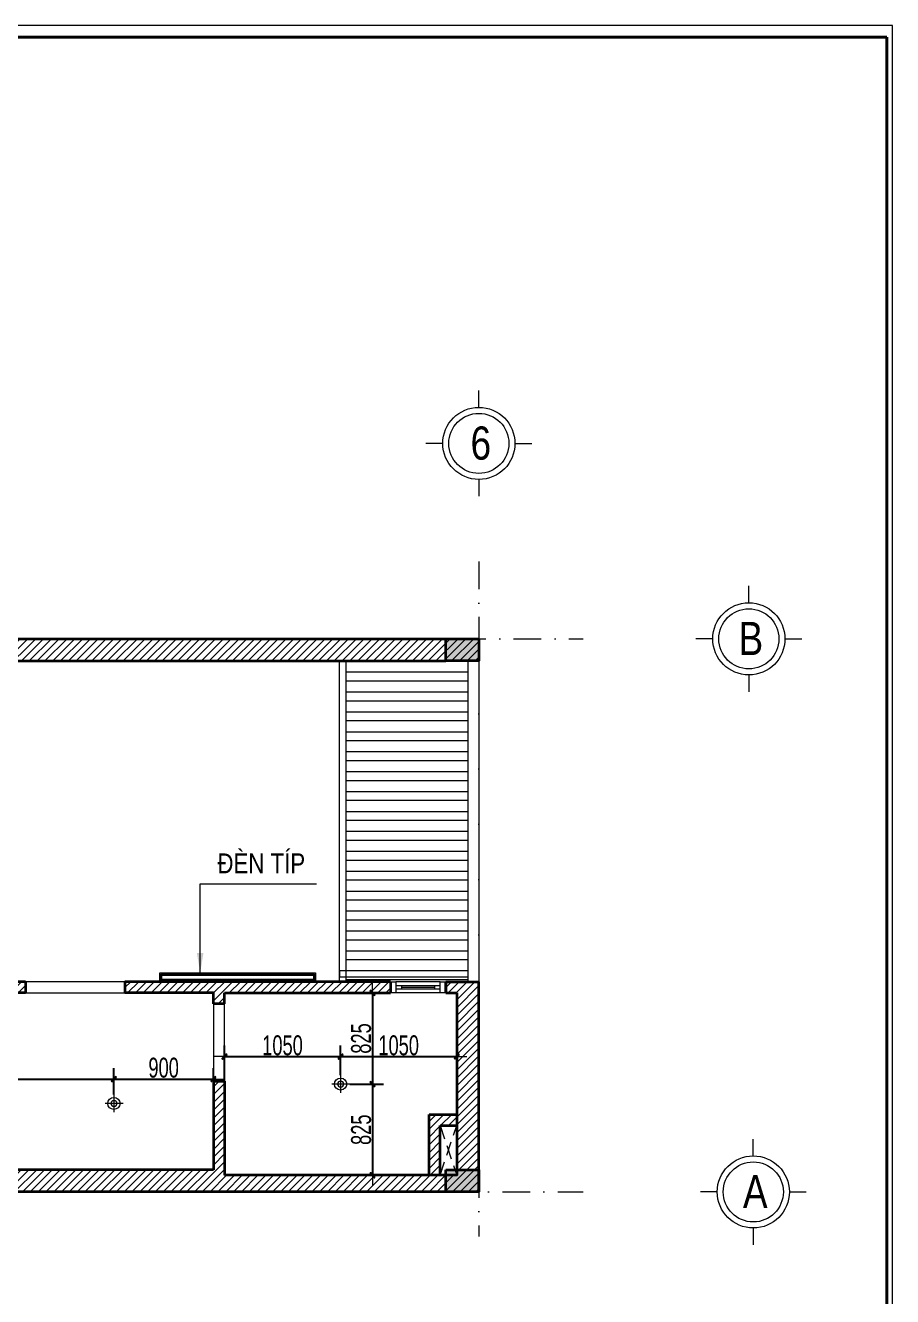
# Model space of a CAD drawing. Header units: inches. Extents: x 921646 to 2157952, y -92667 to 262089.
# Drawn here: x 2037403 to 2045244, y 54945 to 66436 of the extents above; entities that cross this region are included whole.
import ezdxf
from ezdxf.enums import TextEntityAlignment as Align

# ---------------------------------------------------------------- set-up
doc = ezdxf.new("R2010")
doc.units = ezdxf.units.IN
doc.header["$MEASUREMENT"] = 0
for name, pattern in [('CENTER', [2, 1.25, -0.25, 0.25, -0.25]), ('DASHDOT', [1, 0.5, -0.25, 0, -0.25]), ('HIDDEN', [9.525, 6.35, -3.175])]:
    doc.linetypes.add(name, pattern=pattern)
doc.layers.get('0').update_dxf_attribs({"lineweight": 9})
doc.layers.get('DEFPOINTS').update_dxf_attribs({"lineweight": 9})
for name, color, linetype, lineweight in [('00 gach chiu lua', 30, 'Continuous', 13), ('01-WALL', 10, 'Continuous', 35), ('04-TRUC', 40, 'DASHDOT', 9), ('09-DIMOUT', 251, 'Continuous', 9), ('13 TRICH DAN', 134, 'Continuous', 9), ('13-VATDUNG', 104, 'Continuous', 13), ('14 KHUAT', 106, 'HIDDEN', 13), ('Cp Net Manh 0.15', 8, 'Continuous', 15), ('Cp Net Thep 0.40', 2, 'Continuous', 40), ('Cp Text 0.15', 3, 'Continuous', 15), ('DIEN-TB', 12, 'Continuous', 5), ('dim', 252, 'Continuous', 9)]:
    doc.layers.add(name, color=color, linetype=linetype, lineweight=lineweight)
doc.styles.add('CHU', font='arial.ttf')
doc.styles.add('IN', font='VHARIAL.TTF')
doc.styles.add('KICHTHUOC', font='VHELVCN.TTF', dxfattribs={"width": 0.8})
doc.styles.add('KS Sophia 191015$0$GHICHU-C', font='arial.ttf', dxfattribs={"width": 0.7})
doc.styles.add('VHELVEN', font='VHELVEN.TTF')
doc.styles.add('VNI-HELVE', font='VHELVEB.TTF', dxfattribs={"width": 0.8})
doc.dimstyles.new('Copy of 100', dxfattribs={"dimscale": 100, "dimtxt": 1.8, "dimasz": 0.003, "dimexe": 1, "dimexo": 0, "dimgap": 0.1, "dimtad": 1, "dimdec": 0, "dimdsep": 46, "dimtxsty": 'KICHTHUOC', "dimblk": '1A', "dimcen": 0.001, "dimdle": 1.5, "dimclrt": 3, "dimadec": 0, "dimazin": 0, "dimtfac": 1, "dimtdec": 0, "dimtix": 1, "dimtmove": 2, "dimatfit": 3, "dimldrblk": '1A', "dimfxl": 1, "dimtolj": 1, "dimtzin": 0, "dimarcsym": 0})
doc.dimstyles.new('VJC100', dxfattribs={"dimscale": 1.2, "dimtxt": 200, "dimasz": 100, "dimexe": 100, "dimexo": 0, "dimgap": 60, "dimtad": 1, "dimdec": 0, "dimlfac": -1, "dimzin": 9, "dimdsep": 46, "dimtxsty": 'CHU', "dimblk": 'ARCHTICK', "dimcen": 0.9, "dimdle": 100, "dimclrd": 251, "dimclre": 251, "dimclrt": 3, "dimadec": 0, "dimazin": 0, "dimtfac": 1, "dimtdec": 0, "dimtix": 1, "dimtmove": 2, "dimatfit": 3, "dimfxl": 500, "dimtolj": 1, "dimtzin": 0, "dimlwd": 13, "dimlwe": 9, "dimarcsym": 0})

# ---------------------------------------------------------------- blocks, each defined once
blk = doc.blocks.new('DDDD')
at = {"layer": '09-DIMOUT'}
h = blk.add_hatch(color=256, dxfattribs=at)
h.dxf.hatch_style = 1
h.paths.add_polyline_path([(1648738, 63343), (1649038, 63343), (1649038, 63543), (1648738, 63543)])
at = {"layer": '01-WALL'}
blk.add_lwpolyline([(1648738, 63343), (1649038, 63343), (1649038, 63543), (1648738, 63543)], close=True, dxfattribs=at)
blk = doc.blocks.new('luoi')
at = {"layer": '04-TRUC', "ltscale": 500}
for p, q in [((1751622, 130293), (1751622, 124192)), ((1751622, 130293), (1751622, 124192)), ((1728931, 129594), (1752564, 129594)), ((1728830, 124594), (1752564, 124594))]:
    blk.add_line(p, q, dxfattribs=at)
at = {"layer": '09-DIMOUT', "xscale": -1, "rotation": 180}
for p in [(102584, 192937), (102584, 188137)]:
    blk.add_blockref('DDDD', p, dxfattribs=at)
blk = doc.blocks.new('*U989')
for p, q in [((50, 65), (450, 65)), ((50, 35), (450, 35)), ((100, 35), (100, 65)), ((400, 35), (400, 65))]:
    blk.add_line(p, q)
for points in [[(0, 0), (50, 0), (50, 100), (0, 100)], [(450, 0), (500, 0), (500, 100), (450, 100)]]:
    blk.add_lwpolyline(points, close=True)
for points in [[(450, 100), (50, 100)], [(450, 0), (50, 0)]]:
    blk.add_lwpolyline(points)
at = {"color": 8}
blk.add_lwpolyline([(100, 50), (400, 50)], dxfattribs=at)
at = {"style": 'KS Sophia 191015$0$GHICHU-C', "flags": 1}
for tag, p in [('TEN_CUA', (450, -74)), ('KICH_THUOC', (450, -190)), ('QUI_CACH', (450, -311))]:
    blk.add_attdef(tag, text='', height=50, dxfattribs=at).set_placement(p, align=Align.MIDDLE)
blk = doc.blocks.new('tuog t3')
at = {"layer": '09-DIMOUT'}
h = blk.add_hatch(dxfattribs=at)
h.set_pattern_fill('ANSI31', color=256, scale=400)
h.set_pattern_definition([(45, (-289881.37, -102457.32), (-35.355339, 35.355339), [])])
h.paths.add_polyline_path([(1733122, 98845), (1732922, 98845), (1732922, 98645), (1733122, 98645)])
h.paths.add_polyline_path([(1735122, 98845), (1733322, 98845), (1733322, 98645), (1735122, 98645)])
h.paths.add_polyline_path([(1739322, 98845), (1735422, 98845), (1735422, 98645), (1739322, 98645)])
h.paths.add_polyline_path([(1736022, 99657), (1735922, 99657), (1735922, 98845), (1736022, 98845)])
h.paths.add_polyline_path([(1736022, 99945), (1735922, 99945), (1735922, 99657), (1736022, 99657)])
h.paths.add_polyline_path([(1736022, 103445), (1735922, 103445), (1735922, 102345), (1736022, 102345)], flags=16)
h.paths.add_polyline_path([(1751622, 103645), (1732922, 103645), (1732922, 103445), (1750422, 103445), (1751622, 103445), (1751622, 100545)])
h.paths.add_polyline_path([(1738622, 103445), (1738522, 103445), (1738522, 99845), (1738622, 99845), (1738622, 101545), (1738722, 101545), (1738722, 101645), (1738622, 101645)])
h.paths.add_polyline_path([(1739522, 103315), (1739222, 103315), (1739222, 103445), (1739122, 103445), (1739122, 103215), (1739522, 103215)], flags=17)
h.paths.add_polyline_path([(1739622, 103445), (1739522, 103445), (1739522, 103315), (1739522, 103215), (1739622, 103215)], flags=17)
h.paths.add_polyline_path([(1739622, 103215), (1739522, 103215), (1739522, 101645), (1739422, 101645), (1739422, 101545), (1739622, 101545)], flags=17)
h.paths.add_polyline_path([(1738622, 98945), (1738522, 98945), (1738522, 98845), (1738622, 98845)])
h.paths.add_polyline_path([(1742742, 98930), (1742711, 98945), (1742202, 98945), (1742202, 98845), (1742122, 98845), (1742122, 98945), (1742022, 98945), (1742022, 98845), (1739322, 98845), (1739322, 98645), (1751622, 98645), (1751622, 99657), (1751422, 99657), (1751422, 98795), (1751272, 98795), (1751172, 98795), (1749322, 98795), (1749322, 99645), (1749222, 99645), (1749222, 98845), (1742922, 98845), (1742922, 98945), (1742822, 98945), (1742822, 98845), (1742742, 98845)])
h.paths.add_polyline_path([(1751422, 99345), (1751172, 99345), (1751172, 98795), (1751272, 98795), (1751272, 99245), (1751422, 99245)], flags=16)
h.paths.add_polyline_path([(1751622, 100545), (1751322, 100545), (1751322, 100445), (1751422, 100445), (1751422, 99657), (1751622, 99657)])
h.paths.add_polyline_path([(1750822, 100545), (1748422, 100545), (1748422, 100445), (1749222, 100445), (1749222, 100345), (1749322, 100345), (1749322, 100445), (1750822, 100445)])
h.paths.add_polyline_path([(1747422, 100445), (1747522, 100445), (1747522, 100545), (1747422, 100545), (1747422, 101345), (1747322, 101345), (1747322, 100145), (1744222, 100145), (1744222, 100245), (1744122, 100245), (1744122, 100045), (1747422, 100045)])
h.paths.add_polyline_path([(1744222, 101995), (1743022, 101995), (1743022, 103445), (1742922, 103445), (1742922, 101795), (1744122, 101795), (1744122, 101145), (1744222, 101145)], flags=17)
h.paths.add_polyline_path([(1747422, 103445), (1747322, 103445), (1747322, 103045), (1747422, 103045)], flags=17)
at = {"layer": '01-WALL'}
for p, q in [((1732922, 103645), (1751622, 103645)), ((1732922, 103445), (1751322, 103445)), ((1747522, 100545), (1747422, 100545)), ((1747522, 100445), (1747422, 100445)), ((1747522, 100545), (1747522, 100445)), ((1750822, 100545), (1748422, 100545)), ((1748422, 100545), (1748422, 100445)), ((1749222, 100445), (1748422, 100445)), ((1749222, 100345), (1749222, 100445)), ((1749322, 100445), (1750822, 100445)), ((1749322, 100345), (1749322, 100445)), ((1750822, 100545), (1750822, 100445)), ((1751322, 100545), (1751622, 100545)), ((1751322, 100445), (1751322, 100545)), ((1751322, 100545), (1751322, 100445)), ((1751322, 100445), (1751422, 100445)), ((1751422, 100445), (1751422, 98795)), ((1751622, 98645), (1751622, 100545)), ((1749322, 100345), (1749222, 100345)), ((1749222, 99645), (1749222, 98845)), ((1749222, 99645), (1749322, 99645)), ((1749322, 99645), (1749322, 98795)), ((1749222, 98845), (1742922, 98845)), ((1751422, 98795), (1749322, 98795)), ((1751622, 98645), (1732922, 98645))]:
    blk.add_line(p, q, dxfattribs=at)
for points in [[(1751172, 99345), (1751422, 99345), (1751422, 98795), (1751172, 98795)], [(1751272, 99245), (1751422, 99245), (1751422, 98795), (1751272, 98795)]]:
    blk.add_lwpolyline(points, close=True, dxfattribs=at)
at = {"layer": '09-DIMOUT'}
for p, q in [((1751622, 103645), (1751622, 100545)), ((1750362, 100545), (1750362, 103445)), ((1750422, 100545), (1750422, 103445)), ((1751522, 103445), (1751522, 100545)), ((1750422, 103345), (1751522, 103345)), ((1750422, 103265), (1751522, 103265)), ((1750422, 103165), (1751522, 103165)), ((1750422, 103085), (1751522, 103085)), ((1750422, 102985), (1751522, 102985)), ((1750422, 102905), (1751522, 102905)), ((1750422, 102805), (1751522, 102805)), ((1750422, 102725), (1751522, 102725)), ((1750422, 102625), (1751522, 102625)), ((1750422, 102545), (1751522, 102545)), ((1750422, 102445), (1751522, 102445)), ((1750422, 102365), (1751522, 102365)), ((1750422, 102265), (1751522, 102265)), ((1750422, 102185), (1751522, 102185)), ((1750422, 102085), (1751522, 102085)), ((1750422, 102005), (1751522, 102005)), ((1750422, 101905), (1751522, 101905)), ((1750422, 101825), (1751522, 101825)), ((1750422, 101725), (1751522, 101725)), ((1750422, 101645), (1751522, 101645)), ((1750422, 101545), (1751522, 101545)), ((1750422, 101465), (1751522, 101465)), ((1750422, 101365), (1751522, 101365)), ((1750422, 101285), (1751522, 101285)), ((1750422, 101185), (1751522, 101185)), ((1750422, 101105), (1751522, 101105)), ((1750422, 101005), (1751522, 101005)), ((1750422, 100925), (1751522, 100925)), ((1750422, 100825), (1751522, 100825)), ((1750422, 100745), (1751522, 100745)), ((1750422, 100645), (1751522, 100645)), ((1750422, 100565), (1751522, 100565))]:
    blk.add_line(p, q, dxfattribs=at)
at = {"layer": '14 KHUAT', "ltscale": 20}
for p, q in [((1751272, 99245), (1751422, 98795)), ((1751272, 98795), (1751422, 99245))]:
    blk.add_line(p, q, dxfattribs=at)
at = {"layer": '13-VATDUNG', "xscale": -1, "rotation": 180}
blk.add_blockref('*U989', (1750822, 100545), dxfattribs=at)
blk = doc.blocks.new('A$C788F0ACE')
at = {"layer": 'Cp Net Manh 0.15', "linetype": 'Continuous'}
for p, q in [((0, 300), (0, 440)), ((-300, 0), (-440, 0)), ((300, 0), (440, 0)), ((0, -300), (0, -440))]:
    blk.add_line(p, q, dxfattribs=at)
for radius in [300, 250]:
    blk.add_circle((0, 0), radius, dxfattribs=at)
at = {"layer": 'Cp Text 0.15', "color": 7, "linetype": 'Continuous', "style": 'VHELVEN'}
blk.add_attdef('TRUC', text='', height=280, dxfattribs=at).set_placement((94, 1), align=Align.MIDDLE_CENTER)
blk = doc.blocks.new('dim')
at = {"layer": 'Cp Text 0.15'}
ref = blk.add_blockref('A$C788F0ACE', (1971478.4, 205712.9), dxfattribs=dict(at, xscale=1.086778053933425, yscale=1.086778053933425, zscale=1.086778053933425, rotation=180))
ref.add_attrib('TRUC', '6', dxfattribs={"layer": '0', "color": 3, "height": 300, "style": 'VNI-HELVE', "width": 0.8}).set_placement((1971496.2, 205716.2), align=Align.MIDDLE_CENTER)
ref = blk.add_blockref('A$C788F0ACE', (1973919.8, 203946), dxfattribs=dict(at, xscale=1.086778053933425, yscale=1.086778053933425, zscale=1.086778053933425, rotation=180))
ref.add_attrib('TRUC', 'B', dxfattribs={"layer": '0', "color": 3, "height": 300, "style": 'VNI-HELVE', "width": 0.8}).set_placement((1973937.6, 203949.4), align=Align.MIDDLE_CENTER)
ref = blk.add_blockref('A$C788F0ACE', (1973959.8, 198946), dxfattribs=dict(at, xscale=1.086778053933425, yscale=1.086778053933425, zscale=1.086778053933425, rotation=180))
ref.add_attrib('TRUC', 'A', dxfattribs={"layer": '0', "color": 3, "height": 300, "style": 'VNI-HELVE', "width": 0.8}).set_placement((1973977.6, 198949.4), align=Align.MIDDLE_CENTER)
blk = doc.blocks.new('Khung Ht dep')
at = {"layer": 'Cp Net Thep 0.40', "color": 106, "flags": 128}
blk.add_lwpolyline([(30380, 21415), (30380, 1792), (3162, 1792), (3162, 21415)], close=True, dxfattribs=at)
at = {"layer": 'DEFPOINTS', "ltscale": 100}
blk.add_lwpolyline([(30430, 1692), (30430, 21515), (1912, 21515), (1912, 1692)], close=True, dxfattribs=at)
blk = doc.blocks.new('_ArchTick')
at = {"layer": 'dim', "const_width": 0.15}
blk.add_lwpolyline([(0.2, 0.2), (-0.2, -0.2)], dxfattribs=at)
blk = doc.blocks.new('ĐÈN LON NỔI')
at = {"layer": 'DIEN-TB', "color": 8, "linetype": 'CENTER', "ltscale": 100}
for p, q in [((62.5, 0), (-62.5, 0)), ((0, 62.5), (0, -62.5))]:
    blk.add_line(p, q, dxfattribs=at)
at = {"layer": 'DIEN-TB', "color": 2, "ltscale": 0.23, "const_width": 15}
blk.add_lwpolyline([(-20.9, 0, 1), (20.9, 0, 1)], format="xyb", close=True, dxfattribs=at)
at = {"layer": 'DIEN-TB', "color": 0}
blk.add_circle((0, 0), 42.5, dxfattribs=at)
blk = doc.blocks.new('KTHUOC')
blk.add_hatch(color=256).paths.add_polyline_path([(-71, -42), (42, 71, -1), (71, 42), (-42, -71, -1)])
for p, q in [((-14, 14), (14, -14)), ((0, -200), (0, 200)), ((-300, 0), (300, 0))]:
    blk.add_line(p, q)
for points in [[(42, 71), (-71, -42)], [(-42, -71), (71, 42)]]:
    blk.add_lwpolyline(points)
for centre, start, end in [((57, 57), 315, 135), ((-57, -57), 135, 315)]:
    blk.add_arc(centre, 20, start, end)
blk = doc.blocks.new('1A')
at = {"layer": '00 gach chiu lua'}
blk.add_blockref('KTHUOC', (0, 0), dxfattribs=at)
blk = doc.blocks.new('*D1042')
at = {"layer": '09-DIMOUT', "color": 0, "lineweight": -2, "transparency": 16777216}
for p, q in [((2035803, 56771), (2035803, 57011)), ((2038203, 56771), (2038203, 57011)), ((2035803, 56911), (2038203, 56911))]:
    blk.add_line(p, q, dxfattribs=at)
at = {"layer": 'DEFPOINTS', "color": 0, "transparency": 16777216}
for p in [(2038203, 56911), (2035803, 56771), (2038203, 56771)]:
    blk.add_point(p, dxfattribs=at)
at = {"layer": '09-DIMOUT', "color": 0, "lineweight": -2, "transparency": 16777216, "xscale": 0.3, "yscale": 0.3, "zscale": 0.3, "rotation": 180}
blk.add_blockref('1A', (2035803, 56911), dxfattribs=at)
at = {"layer": '09-DIMOUT', "color": 0, "lineweight": -2, "transparency": 16777216, "xscale": 0.3, "yscale": 0.3, "zscale": 0.3}
blk.add_blockref('1A', (2038203, 56911), dxfattribs=at)
at = {"layer": '09-DIMOUT', "color": 3, "transparency": 16777216, "insert": (2037003, 57013), "char_height": 180, "attachment_point": 5, "style": 'KICHTHUOC'}
blk.add_mtext('\\A1;2400', dxfattribs=at)
blk = doc.blocks.new('*D1043')
at = {"layer": '09-DIMOUT', "color": 0, "lineweight": -2, "transparency": 16777216}
for p, q in [((2038203, 56771), (2038203, 57011)), ((2039103, 56771), (2039103, 57011)), ((2038203, 56911), (2039103, 56911))]:
    blk.add_line(p, q, dxfattribs=at)
at = {"layer": 'DEFPOINTS', "color": 0, "transparency": 16777216}
for p in [(2039103, 56911), (2038203, 56771), (2039103, 56771)]:
    blk.add_point(p, dxfattribs=at)
at = {"layer": '09-DIMOUT', "color": 0, "lineweight": -2, "transparency": 16777216, "xscale": 0.3, "yscale": 0.3, "zscale": 0.3, "rotation": 180}
blk.add_blockref('1A', (2038203, 56911), dxfattribs=at)
at = {"layer": '09-DIMOUT', "color": 0, "lineweight": -2, "transparency": 16777216, "xscale": 0.3, "yscale": 0.3, "zscale": 0.3}
blk.add_blockref('1A', (2039103, 56911), dxfattribs=at)
at = {"layer": '09-DIMOUT', "color": 3, "transparency": 16777216, "insert": (2038653, 57013), "char_height": 180, "attachment_point": 5, "style": 'KICHTHUOC'}
blk.add_mtext('\\A1;900', dxfattribs=at)
blk = doc.blocks.new('*D1044')
at = {"layer": '09-DIMOUT', "color": 0, "lineweight": -2, "transparency": 16777216}
for p, q in [((2039203, 56891), (2039203, 57214)), ((2039203, 57114), (2040253, 57114)), ((2040253, 56946), (2040253, 57214))]:
    blk.add_line(p, q, dxfattribs=at)
at = {"layer": 'DEFPOINTS', "color": 0, "transparency": 16777216}
for p in [(2040253, 57114), (2039203, 56891), (2040253, 56946)]:
    blk.add_point(p, dxfattribs=at)
at = {"layer": '09-DIMOUT', "color": 0, "lineweight": -2, "transparency": 16777216, "xscale": 0.3, "yscale": 0.3, "zscale": 0.3, "rotation": 180}
blk.add_blockref('1A', (2039203, 57114), dxfattribs=at)
at = {"layer": '09-DIMOUT', "color": 0, "lineweight": -2, "transparency": 16777216, "xscale": 0.3, "yscale": 0.3, "zscale": 0.3}
blk.add_blockref('1A', (2040253, 57114), dxfattribs=at)
at = {"layer": '09-DIMOUT', "color": 3, "transparency": 16777216, "insert": (2039728, 57215), "char_height": 180, "attachment_point": 5, "style": 'KICHTHUOC'}
blk.add_mtext('\\A1;1050', dxfattribs=at)
blk = doc.blocks.new('*D1045')
at = {"layer": '09-DIMOUT', "color": 0, "lineweight": -2, "transparency": 16777216}
for p, q in [((2040253, 56946), (2040253, 57214)), ((2040253, 57114), (2041303, 57114)), ((2041303, 56866), (2041303, 57214))]:
    blk.add_line(p, q, dxfattribs=at)
at = {"layer": 'DEFPOINTS', "color": 0, "transparency": 16777216}
for p in [(2041303, 57114), (2040253, 56946), (2041303, 56866)]:
    blk.add_point(p, dxfattribs=at)
at = {"layer": '09-DIMOUT', "color": 0, "lineweight": -2, "transparency": 16777216, "xscale": 0.3, "yscale": 0.3, "zscale": 0.3, "rotation": 180}
blk.add_blockref('1A', (2040253, 57114), dxfattribs=at)
at = {"layer": '09-DIMOUT', "color": 0, "lineweight": -2, "transparency": 16777216, "xscale": 0.3, "yscale": 0.3, "zscale": 0.3}
blk.add_blockref('1A', (2041303, 57114), dxfattribs=at)
at = {"layer": '09-DIMOUT', "color": 3, "transparency": 16777216, "insert": (2040778, 57215), "char_height": 180, "attachment_point": 5, "style": 'KICHTHUOC'}
blk.add_mtext('\\A1;1050', dxfattribs=at)
blk = doc.blocks.new('*D1046')
at = {"layer": '09-DIMOUT', "color": 0, "lineweight": -2, "transparency": 16777216}
for p, q in [((2040243, 57691), (2040641, 57691)), ((2040541, 57690), (2040541, 56866)), ((2040336, 56866), (2040641, 56866))]:
    blk.add_line(p, q, dxfattribs=at)
at = {"layer": 'DEFPOINTS', "color": 0, "transparency": 16777216}
for p in [(2040243, 57691), (2040336, 56866), (2040541, 56866)]:
    blk.add_point(p, dxfattribs=at)
at = {"layer": '09-DIMOUT', "color": 0, "lineweight": -2, "transparency": 16777216, "xscale": 0.3, "yscale": 0.3, "zscale": 0.3}
for p, rotation in [((2040541, 57691), 90), ((2040541, 56866), 270)]:
    blk.add_blockref('1A', p, dxfattribs=dict(at, rotation=rotation))
at = {"layer": '09-DIMOUT', "color": 3, "transparency": 16777216, "insert": (2040439, 57278), "char_height": 180, "attachment_point": 5, "rotation": 90, "style": 'KICHTHUOC'}
blk.add_mtext('\\A1;825', dxfattribs=at)
blk = doc.blocks.new('*D1047')
at = {"layer": '09-DIMOUT', "color": 0, "lineweight": -2, "transparency": 16777216}
for p, q in [((2040336, 56866), (2040641, 56866)), ((2040541, 56865), (2040541, 56041)), ((2040162, 56041), (2040641, 56041))]:
    blk.add_line(p, q, dxfattribs=at)
at = {"layer": 'DEFPOINTS', "color": 0, "transparency": 16777216}
for p in [(2040336, 56866), (2040162, 56041), (2040541, 56041)]:
    blk.add_point(p, dxfattribs=at)
at = {"layer": '09-DIMOUT', "color": 0, "lineweight": -2, "transparency": 16777216, "xscale": 0.3, "yscale": 0.3, "zscale": 0.3}
for p, rotation in [((2040541, 56866), 90), ((2040541, 56041), 270)]:
    blk.add_blockref('1A', p, dxfattribs=dict(at, rotation=rotation))
at = {"layer": '09-DIMOUT', "color": 3, "transparency": 16777216, "insert": (2040439, 56453), "char_height": 180, "attachment_point": 5, "rotation": 90, "style": 'KICHTHUOC'}
blk.add_mtext('\\A1;825', dxfattribs=at)

msp = doc.modelspace()

# ---------------------------------------------------------------- hatches: boundary and pattern name
at = {"layer": '09-DIMOUT'}
h = msp.add_hatch(color=256, dxfattribs=at)
h.dxf.hatch_style = 1
h.paths.add_polyline_path([(2038627.1, 57800.8), (2040016.6, 57800.8), (2040016.6, 57860.5), (2038627.1, 57860.5)])
h.paths.add_polyline_path([(2038637.1, 57850.5), (2040006.6, 57850.5), (2040006.6, 57810.8), (2038637.1, 57810.8)], flags=16)

# ---------------------------------------------------------------- linework, layer by layer
for p, q in [((2041303.2, 57890.8), (2040243.2, 57890.8)), ((2040243.2, 57890.8), (2040243.2, 57830.8)), ((2041403.2, 57830.8), (2040243.2, 57830.8))]:
    msp.add_line(p, q, dxfattribs=at)
for points in [[(2038617.1, 57790.8), (2038617.1, 57870.5), (2040026.6, 57870.5), (2040026.6, 57790.8)], [(2038627.1, 57800.8), (2038627.1, 57860.5), (2040016.6, 57860.5), (2040016.6, 57800.8)], [(2038637.1, 57810.8), (2038637.1, 57850.5), (2040006.6, 57850.5), (2040006.6, 57810.8)], [(2038303.2, 57790.8), (2037403.2, 57790.8), (2037403.2, 57690.8), (2038303.2, 57690.8)], [(2039203.2, 57590.8), (2039103.2, 57590.8), (2039103.2, 56890.8), (2039203.2, 56890.8)]]:
    msp.add_lwpolyline(points, close=True, dxfattribs=at)

# ---------------------------------------------------------------- block references
for name, p in [('dim', (70024.8, -143055.3)), ('luoi', (289881.4, -68703.5))]:
    msp.add_blockref(name, p, dxfattribs=at)
at = {"layer": '13-VATDUNG'}
msp.add_blockref('tuog t3', (289881.4, -42753.8), dxfattribs=at)
at = {"layer": 'Cp Net Manh 0.15', "xscale": 1.05319564237593, "yscale": 1.05319564237593, "zscale": 1.05319564237593}
msp.add_blockref('Khung Ht dep', (2013194.9, 43777.1), dxfattribs=at)
at = {"layer": 'DIEN-TB', "xscale": 1.317721040998801, "yscale": 1.279223820786021, "zscale": 1.279223820786021}
for p in [(2040253.2, 56865.8), (2038203.2, 56690.8)]:
    msp.add_blockref('ĐÈN LON NỔI', p, dxfattribs=at)

# ---------------------------------------------------------------- texts
at = {"layer": '13 TRICH DAN', "insert": (2039536, 58951), "char_height": 180, "attachment_point": 2, "style": 'IN'}
msp.add_mtext('{\\fArial|b0|i0|c0|p34;\\W0.8;ĐÈN TÍP}', dxfattribs=at)

# ---------------------------------------------------------------- dimensions: what is measured, and where the dimension line sits
at = {"layer": '09-DIMOUT'}
for base, p1, p2, picture, middle in [((2040540.9, 56865.8), (2040242.7, 57690.8), (2040335.5, 56865.8), '*D1046', (2040439, 57278.3)), ((2040540.9, 56040.8), (2040335.5, 56865.8), (2040161.7, 56040.8), '*D1047', (2040439, 56453.3))]:
    dim = msp.add_linear_dim(base=base, p1=p1, p2=p2, angle=90, dimstyle='Copy of 100', dxfattribs=at)
    dim.commit()
    dim.dimension.update_dxf_attribs({"geometry": picture, "text_midpoint": middle})
for base, p1, p2, picture, middle in [((2040253.2, 57113.6), (2039203.2, 56890.8), (2040253.2, 56945.7), '*D1044', (2039728.2, 57215.5)), ((2041303.2, 57113.6), (2040253.2, 56945.7), (2041303.2, 56865.8), '*D1045', (2040778.2, 57215.5)), ((2038203.2, 56911), (2035803.2, 56770.7), (2038203.2, 56770.7), '*D1042', (2037003.2, 57012.9)), ((2039103.2, 56911), (2038203.2, 56770.7), (2039103.2, 56770.7), '*D1043', (2038653.2, 57012.9))]:
    dim = msp.add_linear_dim(base=base, p1=p1, p2=p2, dimstyle='Copy of 100', dxfattribs=at)
    dim.commit()
    dim.dimension.update_dxf_attribs({"geometry": picture, "text_midpoint": middle})

# ---------------------------------------------------------------- leaders
at = {"layer": '13 TRICH DAN'}
msp.add_leader([(2038983.3, 57870.5), (2038983.3, 58675.2), (2040036.6, 58675.2)], dimstyle='VJC100', override={"dimasz": 150, "dimtad": 0}, dxfattribs=at)

doc.saveas('drawing.dxf')
